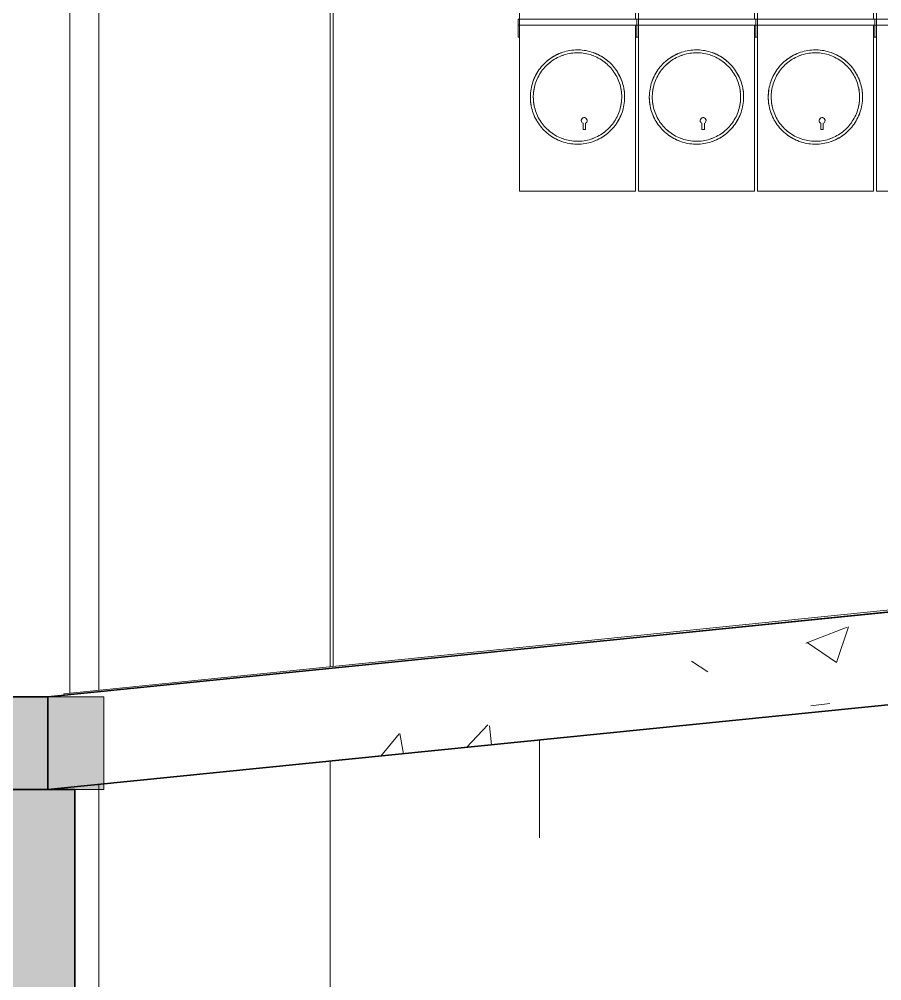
# Model space of a CAD drawing. Header units: metres. Extents: x -144 to 1000, y -717 to 29.
# Drawn here: x 218.641 to 220.5, y -656.977 to -654.906 of the extents above; entities that cross this region are included whole.
import ezdxf

# ---------------------------------------------------------------- set-up
doc = ezdxf.new("R2010")
doc.units = ezdxf.units.M
doc.layers.get('0').update_dxf_attribs({"color": 1})
for name, color, linetype, lineweight in [('A-DETL-GENF', 1, 'Continuous', 9), ('A-DETL-THIN', 1, 'Continuous', 9), ('A-FLOR', 2, 'Continuous', 9), ('A-FLOR-PATT', 8, 'Continuous', 50), ('A-WALL', 4, 'Continuous', 9), ('C-PRKG', 2, 'Continuous', 9), ('E-ELEC-FIXT', 7, 'Continuous', 9), ('S-COLS', 7, 'Continuous', 9)]:
    doc.layers.add(name, color=color, linetype=linetype, lineweight=lineweight)
doc.layers.add('A-WALL-PATT', color=7, linetype='Continuous', lineweight=35, true_color=0x9c9c9c)

# ---------------------------------------------------------------- blocks, each defined once
blk = doc.blocks.new('ololo')
at = {"layer": 'A-DETL-GENF'}
h = blk.add_hatch(color=256, dxfattribs=at)
h.paths.add_polyline_path([(218.2951, -656.5654), (218.8236, -656.5654), (218.8236, -656.3654), (217.203, -656.3654), (217.203, -656.5654), (218.0168, -656.5654)])
h.paths.add_polyline_path([(249.4721, -656.5654), (249.4721, -656.3654), (245.2008, -656.3654), (245.2008, -656.5654)])
at = {"layer": 'A-WALL-PATT', "lineweight": 5, "true_color": 0x747474}
blk.add_hatch(color=8, dxfattribs=at).paths.add_polyline_path([(218.6236, -659.4654), (218.7613, -659.4654), (218.7613, -656.5654), (218.6236, -656.5654), (218.6236, -659.2654)])
at = {"layer": 'A-DETL-THIN'}
for p, q in [((217.203, -656.3654), (218.8236, -656.3654)), ((218.8236, -656.3654), (218.8236, -656.5654)), ((218.8236, -656.5654), (217.203, -656.5654))]:
    blk.add_line(p, q, dxfattribs=at)
at = {"layer": 'A-FLOR'}
blk.add_line((222.2104, -656.01), (218.703, -656.3654), dxfattribs=at)
at = {"layer": 'A-FLOR', "lineweight": 35}
for p, q in [((222.2104, -656.0118), (218.703, -656.3654)), ((218.703, -656.5654), (222.2104, -656.2118)), ((218.703, -656.3654), (217.203, -656.3654)), ((218.703, -656.3654), (218.703, -656.5654)), ((218.6236, -656.5654), (218.703, -656.5654))]:
    blk.add_line(p, q, dxfattribs=at)
at = {"layer": 'A-FLOR-PATT', "color": 8, "lineweight": 5, "true_color": 0x828282}
for p, q in [((220.3368, -656.2498), (220.4258, -656.2157)), ((220.4026, -656.2916), (220.4284, -656.2149)), ((220.3396, -656.2487), (220.4028, -656.2913)), ((220.0899, -656.2887), (220.1253, -656.3113)), ((220.347, -656.3852), (220.3885, -656.3797)), ((219.6051, -656.4744), (219.6515, -656.4261)), ((219.6593, -656.469), (219.6546, -656.4279)), ((219.4203, -656.4931), (219.4602, -656.4455)), ((219.4696, -656.4881), (219.4615, -656.4442))]:
    blk.add_line(p, q, dxfattribs=at)
at = {"layer": 'A-WALL'}
for p, q in [((218.7502, -652.4686), (218.7502, -656.3574)), ((219.3176, -653.1185), (219.3176, -656.2999)), ((219.7626, -656.4586), (219.7626, -656.6694))]:
    blk.add_line(p, q, dxfattribs=at)
at = {"layer": 'A-WALL', "lineweight": 35}
for p, q in [((218.7613, -656.5654), (218.703, -656.5654)), ((218.7613, -659.4654), (218.7613, -656.5654))]:
    blk.add_line(p, q, dxfattribs=at)
at = {"layer": 'C-PRKG'}
for p in [(223.7122, -655.8547), (218.738, -656.3618)]:
    blk.add_line(p, (218.7377, -656.3587), dxfattribs=at)
at = {"layer": 'E-ELEC-FIXT'}
for p, q in [((219.7194, -654.575), (219.7194, -654.9061)), ((219.9694, -654.9061), (219.9694, -654.575)), ((219.9758, -654.575), (219.9758, -654.9061)), ((220.2258, -654.9061), (220.2258, -654.575)), ((220.2321, -654.575), (220.2321, -654.9061)), ((220.4821, -654.9061), (220.4821, -654.575)), ((220.4885, -654.575), (220.4885, -654.9061)), ((219.7163, -654.9188), (219.7163, -654.9061)), ((219.7163, -654.9061), (219.7194, -654.9061)), ((219.7194, -654.9188), (219.7194, -654.9061)), ((219.9726, -654.9061), (219.7194, -654.9061)), ((219.9726, -654.9061), (219.9758, -654.9061)), ((219.9726, -654.9188), (219.9726, -654.9061)), ((219.9758, -654.9188), (219.9758, -654.9061)), ((220.229, -654.9061), (219.9758, -654.9061)), ((220.229, -654.9061), (220.2321, -654.9061)), ((220.229, -654.9188), (220.229, -654.9061)), ((220.2321, -654.9188), (220.2321, -654.9061)), ((220.4853, -654.9061), (220.2321, -654.9061)), ((220.4853, -654.9061), (220.4885, -654.9061)), ((220.4853, -654.9188), (220.4853, -654.9061)), ((220.4885, -654.9188), (220.4885, -654.9061)), ((220.7417, -654.9061), (220.4885, -654.9061)), ((219.7163, -654.945), (219.7163, -654.9188)), ((219.7194, -654.9188), (219.7163, -654.9188)), ((219.7194, -654.9188), (219.7194, -654.945)), ((219.7194, -654.9188), (219.9726, -654.9188)), ((219.9694, -654.945), (219.9694, -654.9188)), ((219.9758, -654.9188), (219.9726, -654.9188)), ((219.9726, -654.9188), (219.9726, -654.945)), ((219.9758, -654.9188), (219.9758, -654.945)), ((219.9758, -654.9188), (220.229, -654.9188)), ((220.2258, -654.945), (220.2258, -654.9188)), ((220.2321, -654.9188), (220.229, -654.9188)), ((220.229, -654.9188), (220.229, -654.945)), ((220.2321, -654.9188), (220.2321, -654.945)), ((220.2321, -654.9188), (220.4853, -654.9188)), ((220.4821, -654.945), (220.4821, -654.9188)), ((220.4885, -654.9188), (220.4853, -654.9188)), ((220.4853, -654.9188), (220.4853, -654.945)), ((220.4885, -654.9188), (220.4885, -654.945)), ((220.4885, -654.9188), (220.7417, -654.9188)), ((219.7194, -654.945), (219.7163, -654.945)), ((219.7194, -654.945), (219.7194, -655.2761)), ((219.9726, -654.945), (219.9694, -654.945)), ((219.9694, -655.2761), (219.9694, -654.945)), ((219.9758, -654.945), (219.9726, -654.945)), ((219.9758, -654.945), (219.9758, -655.2761)), ((220.229, -654.945), (220.2258, -654.945)), ((220.2258, -655.2761), (220.2258, -654.945)), ((220.2321, -654.945), (220.229, -654.945)), ((220.2321, -654.945), (220.2321, -655.2761)), ((220.4853, -654.945), (220.4821, -654.945)), ((220.4821, -655.2761), (220.4821, -654.945)), ((220.4885, -654.945), (220.4853, -654.945)), ((220.4885, -654.945), (220.4885, -655.2761)), ((219.8563, -655.1301), (219.8563, -655.1413)), ((219.8563, -655.1434), (219.8563, -655.1413)), ((219.8563, -655.1413), (219.8563, -655.1434)), ((219.8563, -655.1434), (219.8615, -655.1434)), ((219.8615, -655.1434), (219.8563, -655.1434)), ((219.8615, -655.1413), (219.8615, -655.1301)), ((219.8615, -655.1413), (219.8615, -655.1434)), ((219.8615, -655.1434), (219.8615, -655.1413)), ((220.1126, -655.1301), (220.1126, -655.1413)), ((220.1126, -655.1434), (220.1126, -655.1413)), ((220.1126, -655.1413), (220.1126, -655.1434)), ((220.1126, -655.1434), (220.1178, -655.1434)), ((220.1178, -655.1434), (220.1126, -655.1434)), ((220.1178, -655.1413), (220.1178, -655.1301)), ((220.1178, -655.1413), (220.1178, -655.1434)), ((220.1178, -655.1434), (220.1178, -655.1413)), ((220.369, -655.1301), (220.369, -655.1413)), ((220.369, -655.1434), (220.369, -655.1413)), ((220.369, -655.1413), (220.369, -655.1434)), ((220.369, -655.1434), (220.3742, -655.1434)), ((220.3742, -655.1434), (220.369, -655.1434)), ((220.3742, -655.1413), (220.3742, -655.1301)), ((220.3742, -655.1413), (220.3742, -655.1434)), ((220.3742, -655.1434), (220.3742, -655.1413)), ((219.7194, -655.2761), (219.9694, -655.2761)), ((219.9758, -655.2761), (220.2258, -655.2761)), ((220.2321, -655.2761), (220.4821, -655.2761)), ((220.4885, -655.2761), (220.7385, -655.2761))]:
    blk.add_line(p, q, dxfattribs=at)
at = {"layer": 'E-ELEC-FIXT', "flags": 128}
for points in [[(219.8444, -654.9721), (219.8404, -654.9722), (219.8363, -654.9724), (219.8323, -654.9728), (219.8282, -654.9734), (219.8242, -654.9741), (219.8203, -654.975), (219.8163, -654.976), (219.8125, -654.9772), (219.8086, -654.9786), (219.8049, -654.9801), (219.8012, -654.9818), (219.7975, -654.9836), (219.7939, -654.9855), (219.7905, -654.9876), (219.7871, -654.9898), (219.7838, -654.9922), (219.7805, -654.9947), (219.7774, -654.9973), (219.7744, -655), (219.7715, -655.0029), (219.7688, -655.0059), (219.7661, -655.0089), (219.7636, -655.0121), (219.7612, -655.0154), (219.7589, -655.0188), (219.7568, -655.0222), (219.7548, -655.0258), (219.753, -655.0294), (219.7513, -655.0331), (219.7497, -655.0369), (219.7483, -655.0407), (219.7471, -655.0445), (219.746, -655.0485), (219.7451, -655.0524), (219.7443, -655.0564), (219.7437, -655.0604), (219.7432, -655.0645), (219.743, -655.0685), (219.7428, -655.0726), (219.7429, -655.0766), (219.7431, -655.0807), (219.7434, -655.0848), (219.744, -655.0888), (219.7446, -655.0928), (219.7455, -655.0968), (219.7465, -655.1007), (219.7476, -655.1046), (219.749, -655.1084), (219.7504, -655.1122), (219.752, -655.116), (219.7538, -655.1196), (219.7557, -655.1232), (219.7578, -655.1267), (219.76, -655.1301), (219.7623, -655.1335), (219.7647, -655.1367), (219.7673, -655.1398), (219.77, -655.1429), (219.7729, -655.1458), (219.7758, -655.1486), (219.7789, -655.1513), (219.782, -655.1538), (219.7853, -655.1563), (219.7886, -655.1586), (219.7921, -655.1607), (219.7956, -655.1628), (219.7992, -655.1646), (219.8029, -655.1664), (219.8066, -655.168), (219.8104, -655.1694), (219.8142, -655.1707), (219.8182, -655.1718), (219.8221, -655.1728), (219.8261, -655.1736), (219.8301, -655.1743), (219.8341, -655.1748), (219.8382, -655.1751), (219.8422, -655.1753), (219.8444, -655.1753)], [(219.9397, -655.0737), (219.9396, -655.0699), (219.9394, -655.0661), (219.939, -655.0623), (219.9385, -655.0585), (219.9378, -655.0548), (219.9369, -655.051), (219.936, -655.0474), (219.9348, -655.0437), (219.9336, -655.0401), (219.9322, -655.0366), (219.9306, -655.0331), (219.9289, -655.0297), (219.9271, -655.0264), (219.9251, -655.0231), (219.923, -655.0199), (219.9208, -655.0168), (219.9185, -655.0138), (219.916, -655.0109), (219.9135, -655.0081), (219.9108, -655.0054), (219.908, -655.0028), (219.9051, -655.0003), (219.9021, -654.9979), (219.8991, -654.9957), (219.8959, -654.9935), (219.8926, -654.9915), (219.8893, -654.9897), (219.8859, -654.9879), (219.8825, -654.9864), (219.8789, -654.9849), (219.8754, -654.9836), (219.8717, -654.9824), (219.8681, -654.9814), (219.8644, -654.9805), (219.8606, -654.9798), (219.8569, -654.9792), (219.8531, -654.9788), (219.8493, -654.9786), (219.8455, -654.9784), (219.8416, -654.9785), (219.8378, -654.9787), (219.834, -654.979), (219.8303, -654.9795), (219.8265, -654.9801), (219.8228, -654.9809), (219.8191, -654.9819), (219.8154, -654.9829), (219.8118, -654.9842), (219.8083, -654.9856), (219.8048, -654.9871), (219.8014, -654.9887), (219.798, -654.9905), (219.7947, -654.9924), (219.7915, -654.9945), (219.7884, -654.9967), (219.7853, -654.999), (219.7824, -655.0014), (219.7796, -655.0039), (219.7768, -655.0066), (219.7742, -655.0093), (219.7717, -655.0122), (219.7693, -655.0152), (219.767, -655.0182), (219.7648, -655.0214), (219.7628, -655.0246), (219.7609, -655.0279), (219.7591, -655.0313), (219.7575, -655.0347), (219.756, -655.0382), (219.7547, -655.0418), (219.7535, -655.0454), (219.7524, -655.049), (219.7515, -655.0527), (219.7507, -655.0565), (219.7501, -655.0602), (219.7497, -655.064), (219.7494, -655.0678), (219.7492, -655.0716), (219.7492, -655.0737)], [(219.8444, -655.1753), (219.8485, -655.1752), (219.8525, -655.175), (219.8566, -655.1745), (219.8606, -655.174), (219.8646, -655.1733), (219.8686, -655.1724), (219.8725, -655.1713), (219.8764, -655.1701), (219.8802, -655.1688), (219.884, -655.1673), (219.8877, -655.1656), (219.8913, -655.1638), (219.8949, -655.1619), (219.8984, -655.1598), (219.9018, -655.1575), (219.9051, -655.1552), (219.9083, -655.1527), (219.9114, -655.1501), (219.9144, -655.1473), (219.9173, -655.1445), (219.9201, -655.1415), (219.9227, -655.1384), (219.9253, -655.1352), (219.9277, -655.1319), (219.9299, -655.1286), (219.932, -655.1251), (219.934, -655.1216), (219.9359, -655.1179), (219.9376, -655.1143), (219.9391, -655.1105), (219.9405, -655.1067), (219.9418, -655.1028), (219.9428, -655.0989), (219.9438, -655.0949), (219.9445, -655.0909), (219.9452, -655.0869), (219.9456, -655.0829), (219.9459, -655.0788), (219.946, -655.0748), (219.946, -655.0707), (219.9458, -655.0667), (219.9454, -655.0626), (219.9449, -655.0586), (219.9442, -655.0546), (219.9434, -655.0506), (219.9424, -655.0467), (219.9412, -655.0428), (219.9399, -655.0389), (219.9384, -655.0351), (219.9368, -655.0314), (219.935, -655.0277), (219.9331, -655.0242), (219.9311, -655.0206), (219.9289, -655.0172), (219.9266, -655.0139), (219.9241, -655.0107), (219.9215, -655.0075), (219.9188, -655.0045), (219.916, -655.0016), (219.9131, -654.9988), (219.91, -654.9961), (219.9068, -654.9935), (219.9036, -654.9911), (219.9002, -654.9888), (219.8968, -654.9866), (219.8933, -654.9846), (219.8897, -654.9827), (219.886, -654.981), (219.8823, -654.9794), (219.8785, -654.978), (219.8746, -654.9767), (219.8707, -654.9755), (219.8668, -654.9746), (219.8628, -654.9738), (219.8588, -654.9731), (219.8547, -654.9726), (219.8507, -654.9723), (219.8466, -654.9721), (219.8444, -654.9721)], [(220.1008, -654.9721), (220.0967, -654.9722), (220.0927, -654.9724), (220.0886, -654.9728), (220.0846, -654.9734), (220.0806, -654.9741), (220.0766, -654.975), (220.0727, -654.976), (220.0688, -654.9772), (220.065, -654.9786), (220.0612, -654.9801), (220.0575, -654.9818), (220.0539, -654.9836), (220.0503, -654.9855), (220.0468, -654.9876), (220.0434, -654.9898), (220.0401, -654.9922), (220.0369, -654.9947), (220.0338, -654.9973), (220.0308, -655), (220.0279, -655.0029), (220.0251, -655.0059), (220.0225, -655.0089), (220.0199, -655.0121), (220.0175, -655.0154), (220.0153, -655.0188), (220.0132, -655.0222), (220.0112, -655.0258), (220.0093, -655.0294), (220.0076, -655.0331), (220.0061, -655.0369), (220.0047, -655.0407), (220.0034, -655.0445), (220.0024, -655.0485), (220.0014, -655.0524), (220.0007, -655.0564), (220, -655.0604), (219.9996, -655.0645), (219.9993, -655.0685), (219.9992, -655.0726), (219.9992, -655.0766), (219.9994, -655.0807), (219.9998, -655.0848), (220.0003, -655.0888), (220.001, -655.0928), (220.0018, -655.0968), (220.0028, -655.1007), (220.004, -655.1046), (220.0053, -655.1084), (220.0068, -655.1122), (220.0084, -655.116), (220.0102, -655.1196), (220.0121, -655.1232), (220.0141, -655.1267), (220.0163, -655.1301), (220.0186, -655.1335), (220.0211, -655.1367), (220.0237, -655.1398), (220.0264, -655.1429), (220.0292, -655.1458), (220.0322, -655.1486), (220.0352, -655.1513), (220.0384, -655.1538), (220.0416, -655.1563), (220.045, -655.1586), (220.0484, -655.1607), (220.0519, -655.1628), (220.0555, -655.1646), (220.0592, -655.1664), (220.0629, -655.168), (220.0667, -655.1694), (220.0706, -655.1707), (220.0745, -655.1718), (220.0784, -655.1728), (220.0824, -655.1736), (220.0864, -655.1743), (220.0905, -655.1748), (220.0945, -655.1751), (220.0986, -655.1753), (220.1008, -655.1753)], [(220.196, -655.0737), (220.196, -655.0699), (220.1957, -655.0661), (220.1953, -655.0623), (220.1948, -655.0585), (220.1941, -655.0548), (220.1933, -655.051), (220.1923, -655.0474), (220.1912, -655.0437), (220.1899, -655.0401), (220.1885, -655.0366), (220.187, -655.0331), (220.1853, -655.0297), (220.1834, -655.0264), (220.1815, -655.0231), (220.1794, -655.0199), (220.1772, -655.0168), (220.1748, -655.0138), (220.1724, -655.0109), (220.1698, -655.0081), (220.1671, -655.0054), (220.1644, -655.0028), (220.1615, -655.0003), (220.1585, -654.9979), (220.1554, -654.9957), (220.1522, -654.9935), (220.149, -654.9915), (220.1457, -654.9897), (220.1423, -654.9879), (220.1388, -654.9864), (220.1353, -654.9849), (220.1317, -654.9836), (220.1281, -654.9824), (220.1244, -654.9814), (220.1207, -654.9805), (220.117, -654.9798), (220.1132, -654.9792), (220.1094, -654.9788), (220.1056, -654.9786), (220.1018, -654.9784), (220.098, -654.9785), (220.0942, -654.9787), (220.0904, -654.979), (220.0866, -654.9795), (220.0829, -654.9801), (220.0791, -654.9809), (220.0754, -654.9819), (220.0718, -654.9829), (220.0682, -654.9842), (220.0646, -654.9856), (220.0611, -654.9871), (220.0577, -654.9887), (220.0543, -654.9905), (220.0511, -654.9924), (220.0478, -654.9945), (220.0447, -654.9967), (220.0417, -654.999), (220.0387, -655.0014), (220.0359, -655.0039), (220.0332, -655.0066), (220.0305, -655.0093), (220.028, -655.0122), (220.0256, -655.0152), (220.0233, -655.0182), (220.0212, -655.0214), (220.0192, -655.0246), (220.0173, -655.0279), (220.0155, -655.0313), (220.0139, -655.0347), (220.0124, -655.0382), (220.011, -655.0418), (220.0098, -655.0454), (220.0088, -655.049), (220.0079, -655.0527), (220.0071, -655.0565), (220.0065, -655.0602), (220.006, -655.064), (220.0057, -655.0678), (220.0055, -655.0716), (220.0055, -655.0737)], [(220.1008, -655.1753), (220.1048, -655.1752), (220.1089, -655.175), (220.1129, -655.1745), (220.117, -655.174), (220.121, -655.1733), (220.1249, -655.1724), (220.1289, -655.1713), (220.1327, -655.1701), (220.1366, -655.1688), (220.1403, -655.1673), (220.1441, -655.1656), (220.1477, -655.1638), (220.1513, -655.1619), (220.1547, -655.1598), (220.1581, -655.1575), (220.1615, -655.1552), (220.1647, -655.1527), (220.1678, -655.1501), (220.1708, -655.1473), (220.1737, -655.1445), (220.1764, -655.1415), (220.1791, -655.1384), (220.1816, -655.1352), (220.184, -655.1319), (220.1863, -655.1286), (220.1884, -655.1251), (220.1904, -655.1216), (220.1922, -655.1179), (220.1939, -655.1143), (220.1955, -655.1105), (220.1969, -655.1067), (220.1981, -655.1028), (220.1992, -655.0989), (220.2001, -655.0949), (220.2009, -655.0909), (220.2015, -655.0869), (220.202, -655.0829), (220.2022, -655.0788), (220.2024, -655.0748), (220.2023, -655.0707), (220.2021, -655.0667), (220.2018, -655.0626), (220.2012, -655.0586), (220.2006, -655.0546), (220.1997, -655.0506), (220.1987, -655.0467), (220.1976, -655.0428), (220.1962, -655.0389), (220.1948, -655.0351), (220.1932, -655.0314), (220.1914, -655.0277), (220.1895, -655.0242), (220.1874, -655.0206), (220.1852, -655.0172), (220.1829, -655.0139), (220.1805, -655.0107), (220.1779, -655.0075), (220.1752, -655.0045), (220.1723, -655.0016), (220.1694, -654.9988), (220.1664, -654.9961), (220.1632, -654.9935), (220.1599, -654.9911), (220.1566, -654.9888), (220.1532, -654.9866), (220.1496, -654.9846), (220.146, -654.9827), (220.1424, -654.981), (220.1386, -654.9794), (220.1348, -654.978), (220.131, -654.9767), (220.1271, -654.9755), (220.1231, -654.9746), (220.1191, -654.9738), (220.1151, -654.9731), (220.1111, -654.9726), (220.107, -654.9723), (220.103, -654.9721), (220.1008, -654.9721)], [(220.3571, -654.9721), (220.3531, -654.9722), (220.349, -654.9724), (220.345, -654.9728), (220.3409, -654.9734), (220.3369, -654.9741), (220.333, -654.975), (220.329, -654.976), (220.3252, -654.9772), (220.3213, -654.9786), (220.3176, -654.9801), (220.3139, -654.9818), (220.3102, -654.9836), (220.3066, -654.9855), (220.3032, -654.9876), (220.2998, -654.9898), (220.2965, -654.9922), (220.2932, -654.9947), (220.2901, -654.9973), (220.2871, -655), (220.2842, -655.0029), (220.2815, -655.0059), (220.2788, -655.0089), (220.2763, -655.0121), (220.2739, -655.0154), (220.2716, -655.0188), (220.2695, -655.0222), (220.2675, -655.0258), (220.2657, -655.0294), (220.264, -655.0331), (220.2624, -655.0369), (220.261, -655.0407), (220.2598, -655.0445), (220.2587, -655.0485), (220.2578, -655.0524), (220.257, -655.0564), (220.2564, -655.0604), (220.2559, -655.0645), (220.2557, -655.0685), (220.2555, -655.0726), (220.2556, -655.0766), (220.2558, -655.0807), (220.2561, -655.0848), (220.2567, -655.0888), (220.2573, -655.0928), (220.2582, -655.0968), (220.2592, -655.1007), (220.2603, -655.1046), (220.2617, -655.1084), (220.2631, -655.1122), (220.2647, -655.116), (220.2665, -655.1196), (220.2684, -655.1232), (220.2705, -655.1267), (220.2727, -655.1301), (220.275, -655.1335), (220.2774, -655.1367), (220.28, -655.1398), (220.2827, -655.1429), (220.2856, -655.1458), (220.2885, -655.1486), (220.2916, -655.1513), (220.2947, -655.1538), (220.298, -655.1563), (220.3013, -655.1586), (220.3048, -655.1607), (220.3083, -655.1628), (220.3119, -655.1646), (220.3156, -655.1664), (220.3193, -655.168), (220.3231, -655.1694), (220.3269, -655.1707), (220.3309, -655.1718), (220.3348, -655.1728), (220.3388, -655.1736), (220.3428, -655.1743), (220.3468, -655.1748), (220.3509, -655.1751), (220.3549, -655.1753), (220.3571, -655.1753)], [(220.4524, -655.0737), (220.4523, -655.0699), (220.4521, -655.0661), (220.4517, -655.0623), (220.4512, -655.0585), (220.4505, -655.0548), (220.4496, -655.051), (220.4487, -655.0474), (220.4475, -655.0437), (220.4463, -655.0401), (220.4449, -655.0366), (220.4433, -655.0331), (220.4416, -655.0297), (220.4398, -655.0264), (220.4378, -655.0231), (220.4357, -655.0199), (220.4335, -655.0168), (220.4312, -655.0138), (220.4287, -655.0109), (220.4262, -655.0081), (220.4235, -655.0054), (220.4207, -655.0028), (220.4178, -655.0003), (220.4148, -654.9979), (220.4118, -654.9957), (220.4086, -654.9935), (220.4053, -654.9915), (220.402, -654.9897), (220.3986, -654.9879), (220.3952, -654.9864), (220.3916, -654.9849), (220.3881, -654.9836), (220.3844, -654.9824), (220.3808, -654.9814), (220.3771, -654.9805), (220.3733, -654.9798), (220.3696, -654.9792), (220.3658, -654.9788), (220.362, -654.9786), (220.3582, -654.9784), (220.3543, -654.9785), (220.3505, -654.9787), (220.3467, -654.979), (220.343, -654.9795), (220.3392, -654.9801), (220.3355, -654.9809), (220.3318, -654.9819), (220.3281, -654.9829), (220.3245, -654.9842), (220.321, -654.9856), (220.3175, -654.9871), (220.3141, -654.9887), (220.3107, -654.9905), (220.3074, -654.9924), (220.3042, -654.9945), (220.3011, -654.9967), (220.298, -654.999), (220.2951, -655.0014), (220.2923, -655.0039), (220.2895, -655.0066), (220.2869, -655.0093), (220.2844, -655.0122), (220.282, -655.0152), (220.2797, -655.0182), (220.2775, -655.0214), (220.2755, -655.0246), (220.2736, -655.0279), (220.2718, -655.0313), (220.2702, -655.0347), (220.2687, -655.0382), (220.2674, -655.0418), (220.2662, -655.0454), (220.2651, -655.049), (220.2642, -655.0527), (220.2634, -655.0565), (220.2628, -655.0602), (220.2624, -655.064), (220.2621, -655.0678), (220.2619, -655.0716), (220.2619, -655.0737)], [(220.3571, -655.1753), (220.3612, -655.1752), (220.3652, -655.175), (220.3693, -655.1745), (220.3733, -655.174), (220.3773, -655.1733), (220.3813, -655.1724), (220.3852, -655.1713), (220.3891, -655.1701), (220.3929, -655.1688), (220.3967, -655.1673), (220.4004, -655.1656), (220.404, -655.1638), (220.4076, -655.1619), (220.4111, -655.1598), (220.4145, -655.1575), (220.4178, -655.1552), (220.421, -655.1527), (220.4241, -655.1501), (220.4271, -655.1473), (220.43, -655.1445), (220.4328, -655.1415), (220.4354, -655.1384), (220.438, -655.1352), (220.4404, -655.1319), (220.4426, -655.1286), (220.4447, -655.1251), (220.4467, -655.1216), (220.4486, -655.1179), (220.4503, -655.1143), (220.4518, -655.1105), (220.4532, -655.1067), (220.4545, -655.1028), (220.4555, -655.0989), (220.4565, -655.0949), (220.4572, -655.0909), (220.4579, -655.0869), (220.4583, -655.0829), (220.4586, -655.0788), (220.4587, -655.0748), (220.4587, -655.0707), (220.4585, -655.0667), (220.4581, -655.0626), (220.4576, -655.0586), (220.4569, -655.0546), (220.4561, -655.0506), (220.4551, -655.0467), (220.4539, -655.0428), (220.4526, -655.0389), (220.4511, -655.0351), (220.4495, -655.0314), (220.4477, -655.0277), (220.4458, -655.0242), (220.4438, -655.0206), (220.4416, -655.0172), (220.4393, -655.0139), (220.4368, -655.0107), (220.4342, -655.0075), (220.4315, -655.0045), (220.4287, -655.0016), (220.4258, -654.9988), (220.4227, -654.9961), (220.4195, -654.9935), (220.4163, -654.9911), (220.4129, -654.9888), (220.4095, -654.9866), (220.406, -654.9846), (220.4024, -654.9827), (220.3987, -654.981), (220.395, -654.9794), (220.3912, -654.978), (220.3873, -654.9767), (220.3834, -654.9755), (220.3795, -654.9746), (220.3755, -654.9738), (220.3715, -654.9731), (220.3674, -654.9726), (220.3634, -654.9723), (220.3593, -654.9721), (220.3571, -654.9721)], [(219.7492, -655.0737), (219.7493, -655.0775), (219.7495, -655.0813), (219.7499, -655.0851), (219.7504, -655.0889), (219.7511, -655.0926), (219.7519, -655.0963), (219.7529, -655.1), (219.754, -655.1036), (219.7553, -655.1072), (219.7567, -655.1108), (219.7582, -655.1143), (219.7599, -655.1177), (219.7618, -655.121), (219.7637, -655.1243), (219.7658, -655.1275), (219.768, -655.1306), (219.7704, -655.1336), (219.7728, -655.1365), (219.7754, -655.1393), (219.7781, -655.142), (219.7809, -655.1446), (219.7837, -655.1471), (219.7867, -655.1495), (219.7898, -655.1517), (219.793, -655.1538), (219.7962, -655.1558), (219.7995, -655.1577), (219.8029, -655.1594), (219.8064, -655.161), (219.8099, -655.1625), (219.8135, -655.1638), (219.8171, -655.1649), (219.8208, -655.166), (219.8245, -655.1668), (219.8282, -655.1675), (219.832, -655.1681), (219.8358, -655.1685), (219.8396, -655.1688), (219.8434, -655.1689), (219.8472, -655.1689), (219.851, -655.1687), (219.8548, -655.1684), (219.8586, -655.1679), (219.8623, -655.1672), (219.8661, -655.1664), (219.8698, -655.1655), (219.8734, -655.1644), (219.877, -655.1632), (219.8806, -655.1618), (219.8841, -655.1603), (219.8875, -655.1586), (219.8909, -655.1568), (219.8941, -655.1549), (219.8974, -655.1529), (219.9005, -655.1507), (219.9035, -655.1484), (219.9065, -655.146), (219.9093, -655.1434), (219.912, -655.1408), (219.9147, -655.138), (219.9172, -655.1352), (219.9196, -655.1322), (219.9219, -655.1291), (219.924, -655.126), (219.926, -655.1228), (219.9279, -655.1195), (219.9297, -655.1161), (219.9313, -655.1127), (219.9328, -655.1092), (219.9342, -655.1056), (219.9354, -655.102), (219.9364, -655.0983), (219.9373, -655.0946), (219.9381, -655.0909), (219.9387, -655.0871), (219.9392, -655.0833), (219.9395, -655.0795), (219.9397, -655.0757), (219.9397, -655.0737)], [(220.0055, -655.0737), (220.0056, -655.0775), (220.0058, -655.0813), (220.0062, -655.0851), (220.0067, -655.0889), (220.0074, -655.0926), (220.0083, -655.0963), (220.0092, -655.1), (220.0104, -655.1036), (220.0116, -655.1072), (220.013, -655.1108), (220.0146, -655.1143), (220.0163, -655.1177), (220.0181, -655.121), (220.0201, -655.1243), (220.0222, -655.1275), (220.0244, -655.1306), (220.0267, -655.1336), (220.0292, -655.1365), (220.0317, -655.1393), (220.0344, -655.142), (220.0372, -655.1446), (220.0401, -655.1471), (220.0431, -655.1495), (220.0461, -655.1517), (220.0493, -655.1538), (220.0526, -655.1558), (220.0559, -655.1577), (220.0593, -655.1594), (220.0627, -655.161), (220.0663, -655.1625), (220.0698, -655.1638), (220.0735, -655.1649), (220.0771, -655.166), (220.0808, -655.1668), (220.0846, -655.1675), (220.0884, -655.1681), (220.0921, -655.1685), (220.0959, -655.1688), (220.0997, -655.1689), (220.1036, -655.1689), (220.1074, -655.1687), (220.1112, -655.1684), (220.1149, -655.1679), (220.1187, -655.1672), (220.1224, -655.1664), (220.1261, -655.1655), (220.1298, -655.1644), (220.1334, -655.1632), (220.1369, -655.1618), (220.1404, -655.1603), (220.1438, -655.1586), (220.1472, -655.1568), (220.1505, -655.1549), (220.1537, -655.1529), (220.1568, -655.1507), (220.1599, -655.1484), (220.1628, -655.146), (220.1656, -655.1434), (220.1684, -655.1408), (220.171, -655.138), (220.1735, -655.1352), (220.1759, -655.1322), (220.1782, -655.1291), (220.1804, -655.126), (220.1824, -655.1228), (220.1843, -655.1195), (220.1861, -655.1161), (220.1877, -655.1127), (220.1892, -655.1092), (220.1905, -655.1056), (220.1917, -655.102), (220.1928, -655.0983), (220.1937, -655.0946), (220.1945, -655.0909), (220.1951, -655.0871), (220.1955, -655.0833), (220.1958, -655.0795), (220.196, -655.0757), (220.196, -655.0737)], [(220.2619, -655.0737), (220.262, -655.0775), (220.2622, -655.0813), (220.2626, -655.0851), (220.2631, -655.0889), (220.2638, -655.0926), (220.2646, -655.0963), (220.2656, -655.1), (220.2667, -655.1036), (220.268, -655.1072), (220.2694, -655.1108), (220.2709, -655.1143), (220.2726, -655.1177), (220.2745, -655.121), (220.2764, -655.1243), (220.2785, -655.1275), (220.2807, -655.1306), (220.2831, -655.1336), (220.2855, -655.1365), (220.2881, -655.1393), (220.2908, -655.142), (220.2936, -655.1446), (220.2964, -655.1471), (220.2994, -655.1495), (220.3025, -655.1517), (220.3057, -655.1538), (220.3089, -655.1558), (220.3122, -655.1577), (220.3156, -655.1594), (220.3191, -655.161), (220.3226, -655.1625), (220.3262, -655.1638), (220.3298, -655.1649), (220.3335, -655.166), (220.3372, -655.1668), (220.3409, -655.1675), (220.3447, -655.1681), (220.3485, -655.1685), (220.3523, -655.1688), (220.3561, -655.1689), (220.3599, -655.1689), (220.3637, -655.1687), (220.3675, -655.1684), (220.3713, -655.1679), (220.375, -655.1672), (220.3788, -655.1664), (220.3825, -655.1655), (220.3861, -655.1644), (220.3897, -655.1632), (220.3933, -655.1618), (220.3968, -655.1603), (220.4002, -655.1586), (220.4036, -655.1568), (220.4068, -655.1549), (220.4101, -655.1529), (220.4132, -655.1507), (220.4162, -655.1484), (220.4192, -655.146), (220.422, -655.1434), (220.4247, -655.1408), (220.4274, -655.138), (220.4299, -655.1352), (220.4323, -655.1322), (220.4346, -655.1291), (220.4367, -655.126), (220.4387, -655.1228), (220.4406, -655.1195), (220.4424, -655.1161), (220.444, -655.1127), (220.4455, -655.1092), (220.4469, -655.1056), (220.4481, -655.102), (220.4491, -655.0983), (220.45, -655.0946), (220.4508, -655.0909), (220.4514, -655.0871), (220.4519, -655.0833), (220.4522, -655.0795), (220.4524, -655.0757), (220.4524, -655.0737)]]:
    blk.add_lwpolyline(points, dxfattribs=at)
at = {"layer": 'E-ELEC-FIXT'}
for centre, radius, start, end in [((219.8444, -655.0737), 0.1016, 110, 130), ((219.8444, -655.0737), 0.1016, 50, 70), ((220.1008, -655.0737), 0.1016, 110, 130), ((220.1008, -655.0737), 0.1016, 50, 70), ((220.3571, -655.0737), 0.1016, 110, 130), ((220.3571, -655.0737), 0.1016, 50, 70), ((219.8444, -655.0737), 0.0952, 127.0034, 131.7571), ((219.8444, -655.0737), 0.0952, 108.1081, 112.7216), ((219.8444, -655.0737), 0.0952, 68.4306, 71.431), ((219.8444, -655.0737), 0.0952, 47.977, 53.3546), ((220.1008, -655.0737), 0.0953, 127.0034, 131.7571), ((220.1008, -655.0737), 0.0952, 108.1081, 112.7216), ((220.1008, -655.0737), 0.0952, 68.4306, 71.431), ((220.1008, -655.0737), 0.0952, 47.977, 53.3546), ((220.3571, -655.0737), 0.0953, 127.0034, 131.7571), ((220.3571, -655.0737), 0.0953, 108.1081, 112.7216), ((220.3571, -655.0737), 0.0952, 68.4306, 71.431), ((220.3571, -655.0737), 0.0952, 47.977, 53.3546), ((219.8444, -655.0737), 0.1016, 150, 160.9701), ((219.8444, -655.0737), 0.1016, 19.0299, 30), ((220.1008, -655.0737), 0.1016, 150, 160.9701), ((220.1008, -655.0737), 0.1016, 19.0299, 30), ((220.3571, -655.0737), 0.1016, 150, 160.9701), ((220.3571, -655.0737), 0.1016, 19.0299, 30), ((219.8444, -655.0737), 0.1016, 170, 190), ((219.8444, -655.0737), 0.0952, 167.977, 173.3546), ((219.8444, -655.0737), 0.0953, 6.6454, 12.023), ((219.8444, -655.0737), 0.1016, 350, 10), ((220.1008, -655.0737), 0.1016, 170, 190), ((220.1008, -655.0737), 0.0952, 167.977, 173.3546), ((220.1008, -655.0737), 0.0952, 6.6454, 12.023), ((220.1008, -655.0737), 0.1016, 350, 10), ((220.3571, -655.0737), 0.1016, 170, 190), ((220.3571, -655.0737), 0.0952, 167.977, 173.3546), ((220.3571, -655.0737), 0.0952, 6.6454, 12.023), ((220.3571, -655.0737), 0.1016, 350, 10), ((219.8444, -655.0737), 0.0952, 186.6454, 192.023), ((219.8444, -655.0737), 0.0953, 347.977, 353.3546), ((220.1008, -655.0737), 0.0952, 186.6454, 192.023), ((220.1008, -655.0737), 0.0953, 347.977, 353.3546), ((220.3571, -655.0737), 0.0953, 186.6454, 192.023), ((220.3571, -655.0737), 0.0953, 347.977, 353.3546), ((219.8444, -655.0737), 0.1016, 199.0299, 210), ((219.8589, -655.1243), 0.00635, 0, 180), ((219.8589, -655.1243), 0.00635, 165, 180), ((219.8589, -655.1243), 0.00635, 180, 245.6972), ((219.8589, -655.1243), 0.00635, 180, 245.6972), ((219.8589, -655.1243), 0.00635, 60, 135), ((219.8589, -655.1243), 0.00635, 294.3028, 0), ((219.8589, -655.1243), 0.00635, 294.3028, 0), ((219.8589, -655.1243), 0.00635, 0, 15), ((219.8444, -655.0737), 0.1016, 330, 340.9701), ((220.1008, -655.0737), 0.1016, 199.0299, 210), ((220.1152, -655.1243), 0.00635, 0, 180), ((220.1152, -655.1243), 0.00635, 165, 180), ((220.1152, -655.1243), 0.00635, 180, 245.6972), ((220.1152, -655.1243), 0.00635, 180, 245.6972), ((220.1152, -655.1243), 0.00635, 60, 135), ((220.1152, -655.1243), 0.00635, 294.3028, 0), ((220.1152, -655.1243), 0.00635, 294.3028, 0), ((220.1152, -655.1243), 0.00635, 0, 15), ((220.1008, -655.0737), 0.1016, 330, 340.9701), ((220.3571, -655.0737), 0.1016, 199.0299, 210), ((220.3716, -655.1243), 0.00635, 0, 180), ((220.3716, -655.1243), 0.00635, 165, 180), ((220.3716, -655.1243), 0.00635, 180, 245.6972), ((220.3716, -655.1243), 0.00635, 180, 245.6972), ((220.3716, -655.1243), 0.00635, 60, 135), ((220.3716, -655.1243), 0.00635, 294.3028, 0), ((220.3716, -655.1243), 0.00635, 294.3028, 0), ((220.3716, -655.1243), 0.00635, 0, 15), ((220.3571, -655.0737), 0.1016, 330, 340.9701), ((219.8444, -655.0737), 0.0952, 227.977, 233.3546), ((219.8444, -655.0737), 0.0953, 307.0034, 311.7571), ((220.1008, -655.0737), 0.0952, 227.977, 233.3546), ((220.1008, -655.0737), 0.0953, 307.0034, 311.7571), ((220.3571, -655.0737), 0.0952, 227.977, 233.3546), ((220.3571, -655.0737), 0.0952, 307.0034, 311.7571), ((219.8444, -655.0737), 0.1016, 230, 250), ((219.8444, -655.0737), 0.0952, 248.4306, 251.431), ((219.8444, -655.0737), 0.0953, 288.1081, 292.7216), ((219.8444, -655.0737), 0.1016, 290, 310), ((220.1008, -655.0737), 0.1016, 230, 250), ((220.1008, -655.0737), 0.0952, 248.4306, 251.431), ((220.1008, -655.0737), 0.0953, 288.1081, 292.7216), ((220.1008, -655.0737), 0.1016, 290, 310), ((220.3571, -655.0737), 0.1016, 230, 250), ((220.3571, -655.0737), 0.0952, 248.4306, 251.431), ((220.3571, -655.0737), 0.0953, 288.1081, 292.7216), ((220.3571, -655.0737), 0.1016, 290, 310)]:
    blk.add_arc(centre, radius, start, end, dxfattribs=at)
at = {"layer": 'S-COLS'}
for p, q in [((218.8126, -656.3511), (218.8126, -653.0926)), ((219.3116, -653.0926), (219.3116, -656.3005)), ((219.3116, -656.504), (219.3116, -659.1691)), ((218.8126, -659.1691), (218.8126, -656.5543))]:
    blk.add_line(p, q, dxfattribs=at)

msp = doc.modelspace()

# ---------------------------------------------------------------- block references
at = {"color": 3}
msp.add_blockref('ololo', (0, 0), dxfattribs=at)

doc.saveas('drawing.dxf')
